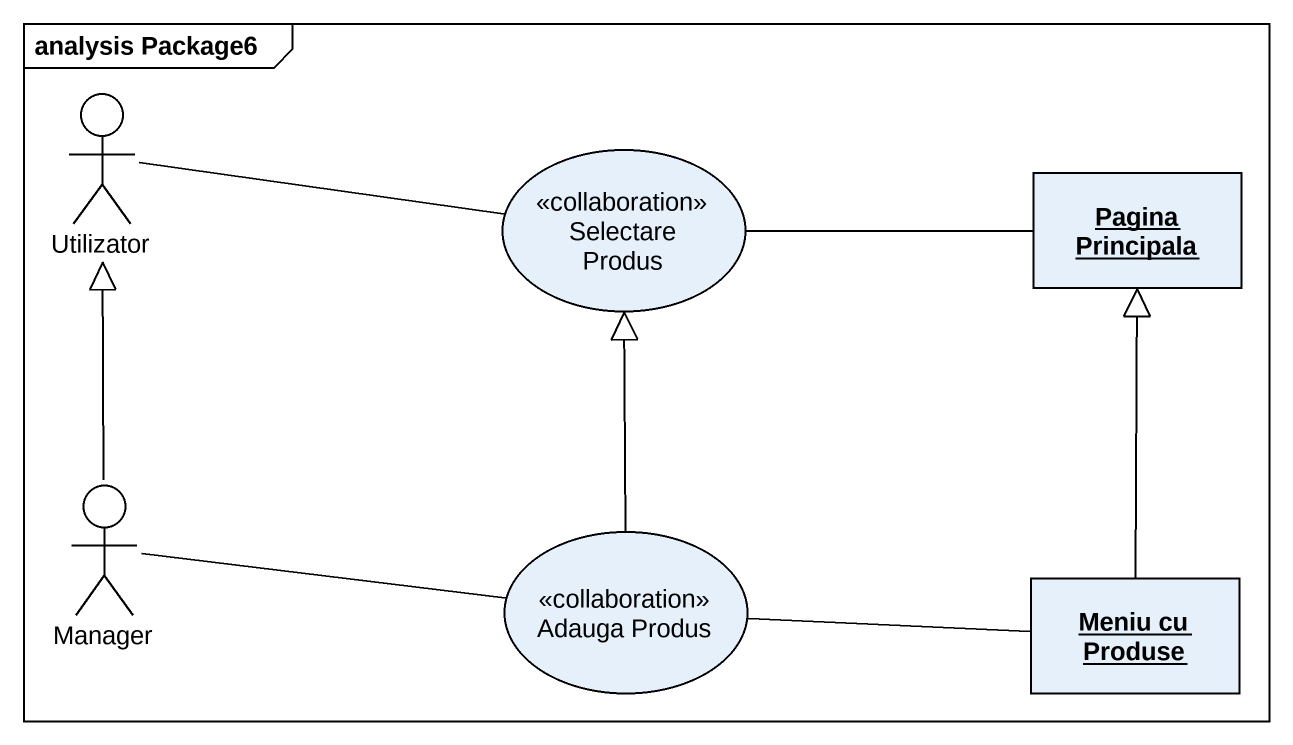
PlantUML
@startuml
mainframe analysis Package6
allowmixing
hide circle
hide empty members
actor Utilizator
usecase "Selectare Produs" as Selectare_Produs <<collaboration>>
object "Pagina Principala" as Pagina_Principala
actor Manager
usecase "Adauga Produs" as Adauga_Produs <<collaboration>>
object "Meniu cu Produse" as Meniu_cu_Produse
Utilizator -right- Selectare_Produs
Selectare_Produs -right- Pagina_Principala
Manager -up-|> Utilizator
Manager -right- Adauga_Produs
Adauga_Produs -up-|> Selectare_Produs
Adauga_Produs -right- Meniu_cu_Produse
Meniu_cu_Produse -up-|> Pagina_Principala
@enduml
